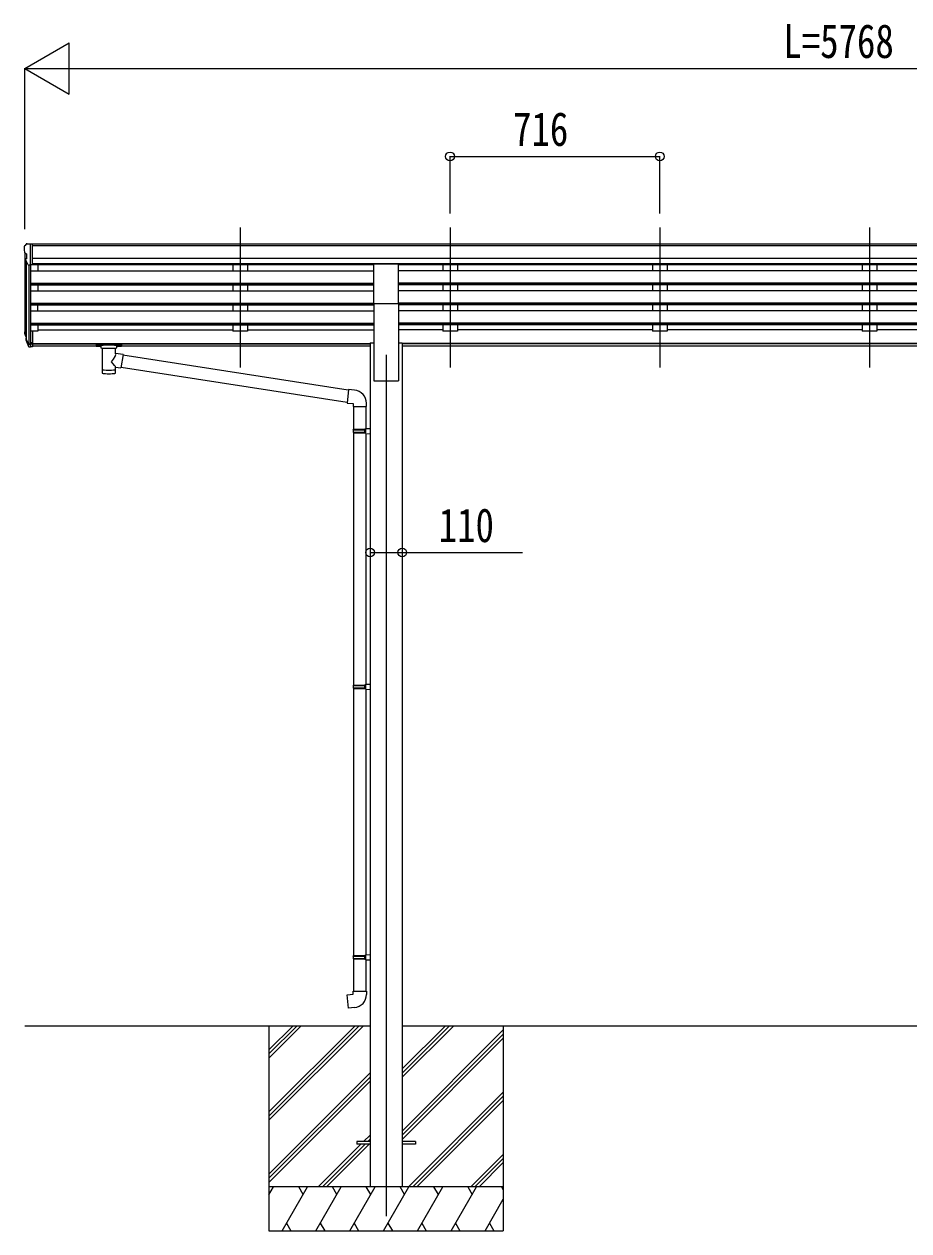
# Model space of a CAD drawing. Units: millimetres, scale not verified. Extents: x -14718 to 14718, y -10395 to 10395.
# Drawn here: x -2703 to 317, y -6038 to -1921 of the extents above; entities that cross this region are included whole.
import ezdxf
from ezdxf.enums import TextEntityAlignment as Align

# ---------------------------------------------------------------- set-up
doc = ezdxf.new("R2010")
doc.units = ezdxf.units.MM
doc.header["$LTSCALE"] = 50
for name, color, linetype in [('0-3_YKK_12', 2, 'Continuous'), ('0-4_YKK_13', 4, 'Continuous'), ('0-5_YKK_A1', 4, 'Continuous'), ('0-6_YKK_D', 6, 'Continuous')]:
    doc.layers.add(name, color=color, linetype=linetype)
doc.styles.add('ＭＳ ゴシック', font='')
doc.styles.get('ＭＳ ゴシック').set_extended_font_data('MS Gothic')

msp = doc.modelspace()

# ---------------------------------------------------------------- linework, layer by layer
at = {"layer": '0-3_YKK_12'}
for p, q in [((-1965.43, -2614.39), (-1965.43, -3091.9)), ((-1965.43, -2614.39), (-1965.43, -3091.9)), ((-1249.43, -2614.39), (-1249.43, -3091.9)), ((-1249.43, -2614.39), (-1249.43, -3091.9)), ((-533.43, -2614.39), (-533.43, -3091.9)), ((-533.43, -2614.39), (-533.43, -3091.9)), ((182.57, -2614.39), (182.57, -3091.9)), ((182.57, -2614.39), (182.57, -3091.9)), ((-1467.43, -3048.94), (-1467.43, -5987.5))]:
    msp.add_line(p, q, dxfattribs=at)
at = {"layer": '0-4_YKK_13'}
for p, q in [((-2696.52, -2670.7), (-2700.59, -2676.51)), ((-2693.43, -2670.13), (-2695.76, -2670.27)), ((-2693.43, -2670.13), (-2674.93, -2670.13)), ((-2681.43, -2743.12), (-2681.43, -2670.13)), ((-2674.93, -2670.13), (-2664.93, -2670.22)), ((-2674.93, -2742.12), (-2674.93, -2670.13)), ((-2664.93, -2671.74), (-2664.93, -2670.22)), ((-2703.43, -2679.5), (-2703.43, -2680.13)), ((-2700.9, -2701.32), (-2695.58, -2704.39)), ((-2695.43, -2704.65), (-2695.43, -2720.92)), ((-2689.05, -2741.3), (-2698.06, -2725.71)), ((-2681.43, -2743.12), (-2686.64, -2742.8)), ((-2674.93, -2742.12), (-2681.43, -2742.12)), ((-1509.93, -2873.55), (-1509.93, -2738.34)), ((-1509.93, -2738.34), (-1424.93, -2738.34)), ((-1424.93, -2873.55), (-1424.93, -2738.34)), ((-1509.93, -2873.55), (-1424.93, -2873.55)), ((-2700.34, -2981.7), (-2696.46, -2989.65)), ((-2699.73, -2980.33), (-2696.46, -2987.39)), ((-2698.02, -2992.98), (-2697.68, -2997.38)), ((-2697.68, -2997.38), (-2688.87, -3020.93)), ((-2697.07, -2996.82), (-2688.87, -3013)), ((-2687.86, -3011.87), (-2695.62, -2996.46)), ((-2681.43, -2967.51), (-2681.43, -3022.29)), ((-2674.93, -2967.51), (-2681.43, -2967.51)), ((-2674.93, -2967.51), (-2674.93, -3021.55)), ((-2681.43, -3012.54), (-2686.56, -3012.54)), ((-2681.43, -3014.35), (-2686.28, -3014.35)), ((-2681.43, -3022.29), (-2686.28, -3022.29)), ((-2674.93, -3007.65), (-2681.43, -3007.65)), ((-2674.93, -3012.52), (-2681.43, -3012.52)), ((-2674.93, -3021.55), (-2681.43, -3021.55)), ((-2457.43, -3012.39), (-2457.43, -3018.15)), ((-2457.43, -3012.58), (-2457.43, -3014.12)), ((-2455.43, -3011.73), (-2372.43, -3011.73)), ((-2455.43, -3013.9), (-2372.43, -3013.9)), ((-2455.43, -3018.81), (-2440.93, -3018.81)), ((-2440.93, -3024.46), (-2440.93, -3017.91)), ((-2436.83, -3025.38), (-2436.85, -3110.82)), ((-2391.03, -3044.12), (-2391.03, -3025.38)), ((-2365.81, -3048.03), (-2391.03, -3044.11)), ((-2386.93, -3024.46), (-2386.93, -3017.91)), ((-2386.93, -3018.81), (-2372.43, -3018.81)), ((-2370.43, -3012.39), (-2370.43, -3018.15)), ((-2365.81, -3048.03), (-2372.83, -3093.29)), ((-1596.63, -3169.42), (-2366.13, -3050.04)), ((-2391.01, -3110.82), (-2391.04, -3090.15)), ((-2391.03, -3090.46), (-2372.83, -3093.29)), ((-1600.29, -3211.35), (-2372.56, -3091.54)), ((-1575.62, -3169.3), (-1596.46, -3167.47)), ((-1580.54, -3225.04), (-1534.54, -3225.04)), ((-1578.43, -3225.04), (-1578.43, -3302.86)), ((-1536.43, -3225.04), (-1536.43, -3300.3)), ((-1534.54, -3225.04), (-1534.54, -3214.13)), ((-1580.43, -3304.86), (-1579.43, -3302.86)), ((-1580.43, -3304.86), (-1536.43, -3304.86)), ((-1580.43, -3304.86), (-1580.43, -3312.86)), ((-1580.43, -3312.86), (-1536.43, -3312.86)), ((-1580.43, -3312.86), (-1579.43, -3314.86)), ((-1579.43, -3302.86), (-1536.43, -3302.86)), ((-1579.43, -3314.86), (-1536.43, -3314.86)), ((-1578.43, -3314.86), (-1578.43, -4175.25)), ((-1540.91, -3304.86), (-1541.34, -3302.86)), ((-1538.43, -3300.36), (-1522.43, -3299.89)), ((-1538.43, -3302.36), (-1538.43, -3300.36)), ((-1538.43, -3302.36), (-1536.43, -3302.36)), ((-1538.43, -3317.36), (-1538.43, -3315.36)), ((-1538.43, -3317.36), (-1522.43, -3317.83)), ((-1536.43, -3317.42), (-1536.43, -4172.7)), ((-1522.43, -3299.89), (-1522.43, -3317.83)), ((-1580.43, -4177.25), (-1579.43, -4175.25)), ((-1580.43, -4177.25), (-1536.43, -4177.25)), ((-1580.43, -4177.25), (-1580.43, -4185.25)), ((-1580.43, -4185.25), (-1536.43, -4185.25)), ((-1580.43, -4185.25), (-1579.43, -4187.25)), ((-1579.43, -4175.25), (-1536.43, -4175.25)), ((-1579.43, -4187.25), (-1536.43, -4187.25)), ((-1578.43, -4187.25), (-1578.43, -5097.94)), ((-1540.91, -4177.25), (-1541.34, -4175.25)), ((-1538.43, -4172.75), (-1522.43, -4172.28)), ((-1538.43, -4174.75), (-1538.43, -4172.75)), ((-1538.43, -4174.75), (-1536.43, -4174.75)), ((-1538.43, -4189.75), (-1538.43, -4187.75)), ((-1538.43, -4189.75), (-1522.43, -4190.23)), ((-1536.43, -4189.81), (-1536.43, -5095.38)), ((-1522.43, -4172.28), (-1522.43, -4190.23)), ((-1580.43, -5099.94), (-1579.43, -5097.94)), ((-1580.43, -5099.94), (-1536.43, -5099.94)), ((-1580.43, -5099.94), (-1580.43, -5107.94)), ((-1579.43, -5097.94), (-1536.43, -5097.94)), ((-1540.91, -5099.94), (-1541.34, -5097.94)), ((-1538.43, -5095.44), (-1522.43, -5094.97)), ((-1538.43, -5097.44), (-1538.43, -5095.44)), ((-1538.43, -5097.44), (-1536.43, -5097.44)), ((-1522.43, -5094.97), (-1522.43, -5112.91)), ((-1580.43, -5107.94), (-1536.43, -5107.94)), ((-1580.43, -5107.94), (-1579.43, -5109.94)), ((-1579.43, -5109.94), (-1536.43, -5109.94)), ((-1578.43, -5109.94), (-1578.43, -5219.94)), ((-1538.43, -5112.44), (-1538.43, -5110.44)), ((-1538.43, -5112.44), (-1522.43, -5112.91)), ((-1536.43, -5112.5), (-1536.43, -5219.94)), ((-1580.43, -5219.94), (-1534.43, -5219.94)), ((-1580.43, -5229.94), (-1580.43, -5219.94)), ((-1534.43, -5219.94), (-1534.43, -5230.86)), ((-1567.43, -5733), (-1567.43, -5742)), ((-1522.43, -5733), (-1567.43, -5733)), ((-1522.43, -5742), (-1567.43, -5742)), ((-1367.43, -5733), (-1412.43, -5733)), ((-1367.43, -5742), (-1412.43, -5742)), ((-1367.43, -5733), (-1367.43, -5742))]:
    msp.add_line(p, q, dxfattribs=at)
for points in [[(-2457.43, -3012.39), (-2457.39, -3012.2), (-2457.31, -3012.06), (-2457.21, -3011.96), (-2457.11, -3011.9), (-2456.99, -3011.86), (-2456.7, -3011.8), (-2456.21, -3011.75), (-2455.67, -3011.73), (-2455.43, -3011.73)], [(-2457.43, -3018.15), (-2457.39, -3018.34), (-2457.31, -3018.48), (-2457.21, -3018.57), (-2457.11, -3018.63), (-2456.99, -3018.68), (-2456.7, -3018.74), (-2456.21, -3018.79), (-2455.67, -3018.81), (-2455.43, -3018.81)], [(-2372.43, -3011.73), (-2372.08, -3011.73), (-2371.55, -3011.76), (-2371.1, -3011.81), (-2370.8, -3011.88), (-2370.63, -3011.98), (-2370.51, -3012.12), (-2370.44, -3012.3), (-2370.43, -3012.39)], [(-2372.43, -3018.81), (-2372.08, -3018.81), (-2371.55, -3018.78), (-2371.1, -3018.73), (-2370.8, -3018.65), (-2370.63, -3018.56), (-2370.51, -3018.42), (-2370.44, -3018.24), (-2370.43, -3018.15)], [(-1596.46, -3167.47), (-1600.46, -3213.3), (-1580.54, -3215.04), (-1580.54, -3225.04)], [(-1540.91, -3304.86), (-1540.91, -3312.86), (-1541.34, -3314.86)], [(-1538.43, -3315.36), (-1536.43, -3315.36), (-1536.43, -3302.36)], [(-1540.91, -4177.25), (-1540.91, -4185.25), (-1541.34, -4187.25)], [(-1538.43, -4187.75), (-1536.43, -4187.75), (-1536.43, -4174.75)], [(-1540.91, -5099.94), (-1540.91, -5107.94), (-1541.34, -5109.94)], [(-1538.43, -5110.44), (-1536.43, -5110.44), (-1536.43, -5097.44)], [(-1575.51, -5275.69), (-1596.35, -5277.51), (-1600.35, -5231.69), (-1580.43, -5229.94)]]:
    msp.add_lwpolyline(points, dxfattribs=at)
for centre, radius, start, end in [((-2695.7, -2671.27), 1, 93.5, 145), ((-2700.43, -2679.5), 3, 93, 180), ((-2501.43, -2680.13), 202, 180, 184.94904), ((-2696.53, -2696.94), 6.18, 185.7035, 224.99897), ((-2695.73, -2704.65), 0.3, 0, 60), ((-2695.46, -2724.21), 3, 94.7167, 210), ((-2695.73, -2720.92), 0.3, 274.7167, 0), ((-2686.46, -2739.8), 3, 210, 266.5), ((-2672.25, -2972.59), 29.53, 186.50806, 197.98144), ((-2670.84, -2970.83), 30.41, 187.1552, 198.19734), ((-1579.54, -3214.13), 45, 0, 85), ((-1579.43, -5230.86), 45, 275, 0)]:
    msp.add_arc(centre, radius, start, end, dxfattribs=at)
for centre, major_axis, ratio, start_param, end_param in [((-2612.78, -2973.02), (-89.06, 1.43), 0.57596, 6.1962358, 6.3678173), ((-2613.57, -2966.34), (87.93, 4.42), 0.541684, 3.0659337, 3.2228513), ((-2696.72, -2992.98), (1.3, 0), 0.90356, 1.3700892, 3.347195), ((-2610.8, -2976.79), (-89.07, 0), 0.90356, 0.2056023, 0.2515348), ((-2611.51, -2972.92), (-88.05, 0), 0.90356, 0.2662965, 0.3003836), ((-2686.28, -3011.64), (-3, 0), 0.90356, 0.5235988, 1.5707963), ((-2686.28, -3019.58), (3, 0), 0.90356, 3.6651914, 4.712389), ((-2686.56, -3011.19), (-1.5, 0), 0.90356, 0.5235988, 1.5707963), ((-2455.43, -3014.12), (2, 0), 0.109601, 1.5707963, 3.1415927), ((-2413.93, -3024.37), (27.06, 0), 0.069685, 3.1415927, 6.2831853), ((-2413.93, -3017.91), (27, 0), 0.070066, 6.2831853, 9.424778), ((-2413.93, -3070.66), (-22.81, -26.62), 0.234429, 1.6855472, 3.1268519), ((-2402.93, -3021.89), (16, 0), 0.361356, 6.2636979, 6.2831853), ((-2372.43, -3014.12), (2, 0), 0.109601, 0, 1.5707963), ((-2411.38, -3068.02), (20.32, -22.25), 0.045535, 0.0389954, 1.3075346), ((-2413.93, -3110.82), (22.92, 0), 0.101955, 3.1415499, 6.2833984), ((-2413.93, -3098.38), (22.91, 0), 0.122865, 3.1415927, 6.2831853)]:
    msp.add_ellipse(centre, major_axis=major_axis, ratio=ratio, start_param=start_param, end_param=end_param, dxfattribs=at)
at = {"layer": '0-5_YKK_A1'}
for p, q in [((3040.07, -2671.74), (-2674.93, -2671.74)), ((-2701.43, -2700.71), (-2701.43, -2967.15)), ((3040.07, -2676.95), (-2674.93, -2676.95)), ((-2696.46, -2728.48), (-2696.46, -2993.86)), ((-2687.43, -2742.64), (-2687.44, -3012.29)), ((-2681.43, -2743.12), (-2681.43, -2967.51)), ((3040.07, -2720.48), (-2674.93, -2720.48)), ((3040.07, -2738.34), (-2674.93, -2738.34)), ((-1509.93, -2741.58), (-2674.93, -2741.58)), ((-2656.43, -2741.58), (-2656.43, -2762.04)), ((-1990.43, -2741.58), (-1990.43, -2762.04)), ((-1940.43, -2741.58), (-1940.43, -2762.04)), ((1790.07, -2741.58), (-1424.93, -2741.58)), ((-1274.43, -2741.58), (-1274.43, -2762.04)), ((-1224.43, -2741.58), (-1224.43, -2762.04)), ((-558.43, -2741.58), (-558.43, -2762.04)), ((-508.43, -2741.58), (-508.43, -2762.04)), ((157.57, -2741.58), (157.57, -2762.04)), ((207.57, -2741.58), (207.57, -2762.04)), ((-2681.43, -2762.04), (-1509.93, -2762.04)), ((1790.07, -2762.04), (-1424.93, -2762.04)), ((-2681.43, -2803.91), (-1509.93, -2803.91)), ((-2681.43, -2805.41), (-1509.93, -2805.41)), ((-2681.43, -2809.73), (-1509.93, -2809.73)), ((-2681.43, -2830.53), (-1509.93, -2830.53)), ((-2656.43, -2809.73), (-2656.43, -2830.53)), ((-1990.43, -2809.73), (-1990.43, -2830.53)), ((-1940.43, -2809.73), (-1940.43, -2830.53)), ((1790.07, -2803.91), (-1424.93, -2803.91)), ((1790.07, -2805.41), (-1424.93, -2805.41)), ((1790.07, -2809.73), (-1424.93, -2809.73)), ((1790.07, -2830.53), (-1424.93, -2830.53)), ((-1274.43, -2809.73), (-1274.43, -2830.53)), ((-1224.43, -2809.73), (-1224.43, -2830.53)), ((-558.43, -2809.73), (-558.43, -2830.53)), ((-508.43, -2809.73), (-508.43, -2830.53)), ((157.57, -2809.73), (157.57, -2830.53)), ((207.57, -2809.73), (207.57, -2830.53)), ((-2681.43, -2872.41), (-1509.93, -2872.41)), ((-2681.43, -2873.9), (-1509.93, -2873.9)), ((-2681.43, -2878.22), (-1509.93, -2878.22)), ((-2656.43, -2899.02), (-2656.43, -2878.22)), ((-1990.43, -2878.22), (-1990.43, -2899.02)), ((-1940.43, -2878.22), (-1940.43, -2899.02)), ((-1509.93, -2873.55), (-1509.93, -3137.5)), ((1790.07, -2872.41), (-1424.93, -2872.41)), ((-1424.93, -2873.55), (-1424.93, -3137.5)), ((1790.07, -2873.9), (-1424.93, -2873.9)), ((1790.07, -2878.22), (-1424.93, -2878.22)), ((-1274.43, -2878.22), (-1274.43, -2899.02)), ((-1224.43, -2878.22), (-1224.43, -2899.02)), ((-558.43, -2878.22), (-558.43, -2899.02)), ((-508.43, -2878.22), (-508.43, -2899.02)), ((157.57, -2878.22), (157.57, -2899.02)), ((207.57, -2878.22), (207.57, -2899.02)), ((-2681.43, -2899.02), (-1509.93, -2899.02)), ((1790.07, -2899.02), (-1424.93, -2899.02)), ((-2681.43, -2940.9), (-1509.93, -2940.9)), ((-2681.43, -2942.39), (-1509.93, -2942.39)), ((-2681.43, -2946.71), (-1509.93, -2946.71)), ((-2656.43, -2946.71), (-2656.43, -2968.15)), ((-2656.43, -2963.2), (-1990.43, -2963.2)), ((-1990.43, -2946.71), (-1990.43, -2968.15)), ((-1940.43, -2946.71), (-1940.43, -2968.15)), ((-1940.43, -2963.2), (-1509.93, -2963.2)), ((1790.07, -2940.9), (-1424.93, -2940.9)), ((1790.07, -2942.39), (-1424.93, -2942.39)), ((1790.07, -2946.71), (-1424.93, -2946.71)), ((-1274.43, -2963.2), (-1424.93, -2963.2)), ((-1274.43, -2946.71), (-1274.43, -2968.15)), ((-1224.43, -2946.71), (-1224.43, -2968.15)), ((-558.43, -2963.2), (-1224.43, -2963.2)), ((-558.43, -2946.71), (-558.43, -2968.15)), ((-508.43, -2946.71), (-508.43, -2968.15)), ((157.57, -2963.2), (-508.43, -2963.2)), ((157.57, -2946.71), (157.57, -2968.15)), ((207.57, -2946.71), (207.57, -2968.15)), ((873.57, -2963.2), (207.57, -2963.2)), ((-2656.43, -2968.15), (-2674.93, -2968.15)), ((-1940.43, -2968.15), (-1990.43, -2968.15)), ((-1224.43, -2968.15), (-1274.43, -2968.15)), ((-508.43, -2968.15), (-558.43, -2968.15)), ((207.57, -2968.15), (157.57, -2968.15)), ((-2674.93, -3010.22), (-1522.43, -3010.22)), ((-2674.93, -3011.61), (-1522.43, -3011.61)), ((-2440.93, -3019.3), (-2674.93, -3019.3)), ((-1522.43, -3019.3), (-2386.93, -3019.3)), ((-1522.43, -3007.5), (-1522.43, -5887.5)), ((-1522.43, -3007.5), (-1509.93, -3007.5)), ((-1424.93, -3007.5), (-1412.43, -3007.5)), ((-1412.43, -3007.5), (-1412.43, -5887.5)), ((1777.57, -3010.22), (-1412.43, -3010.22)), ((1777.57, -3011.61), (-1412.43, -3011.61)), ((1777.57, -3019.3), (-1412.43, -3019.3)), ((-1509.93, -3137.5), (-1424.93, -3137.5)), ((-2701.43, -5337.5), (-1522.43, -5337.5)), ((-1867.43, -5337.5), (-1867.43, -6037.5)), ((-1867.43, -5631.68), (-1573.25, -5337.5)), ((-1867.43, -5645.82), (-1559.11, -5337.5)), ((-1867.43, -5659.96), (-1544.97, -5337.5)), ((-1867.43, -5447.83), (-1757.1, -5337.5)), ((-1867.43, -5433.69), (-1771.24, -5337.5)), ((-1867.43, -5419.55), (-1785.38, -5337.5)), ((-1412.43, -5337.5), (1777.57, -5337.5)), ((-1412.43, -5513.33), (-1236.6, -5337.5)), ((-1412.43, -5499.19), (-1250.74, -5337.5)), ((-1412.43, -5485.04), (-1264.88, -5337.5)), ((-1067.43, -5337.5), (-1067.43, -6037.5)), ((-1412.43, -5697.18), (-1067.43, -5352.18)), ((-1412.43, -5711.32), (-1067.43, -5366.32)), ((-1412.43, -5725.46), (-1067.43, -5380.46)), ((-1867.43, -5843.81), (-1522.43, -5498.81)), ((-1867.43, -5857.95), (-1522.43, -5512.95)), ((-1867.43, -5872.09), (-1522.43, -5527.09)), ((-1390.62, -5887.5), (-1067.43, -5564.31)), ((-1376.48, -5887.5), (-1067.43, -5578.45)), ((-1362.34, -5887.5), (-1067.43, -5592.59)), ((-1544.49, -5733), (-1522.43, -5710.94)), ((-1698.99, -5887.5), (-1553.49, -5742)), ((-1684.85, -5887.5), (-1539.35, -5742)), ((-1670.7, -5887.5), (-1525.2, -5742)), ((-1530.35, -5733), (-1522.43, -5725.08)), ((-1178.49, -5887.5), (-1067.43, -5776.44)), ((-1164.35, -5887.5), (-1067.43, -5790.58)), ((-1150.2, -5887.5), (-1067.43, -5804.73)), ((-1067.43, -5887.5), (-1867.43, -5887.5)), ((-1867.43, -5915), (-1851.55, -5887.5)), ((-1822.68, -6037.5), (-1736.08, -5887.5)), ((-1751.08, -5913.48), (-1766.08, -5887.5)), ((-1707.21, -6037.5), (-1620.61, -5887.5)), ((-1635.61, -5913.48), (-1650.61, -5887.5)), ((-1591.74, -6037.5), (-1505.14, -5887.5)), ((-1520.14, -5913.48), (-1535.14, -5887.5)), ((-1476.27, -6037.5), (-1389.67, -5887.5)), ((-1404.67, -5913.48), (-1419.67, -5887.5)), ((-1360.8, -6037.5), (-1274.2, -5887.5)), ((-1289.2, -5913.48), (-1304.2, -5887.5)), ((-1245.33, -6037.5), (-1158.73, -5887.5)), ((-1188.73, -5887.5), (-1173.73, -5913.48)), ((-1073.26, -5887.5), (-1067.43, -5897.6)), ((-1129.86, -6037.5), (-1067.43, -5929.36)), ((-1867.43, -6037.5), (-1067.43, -6037.5)), ((-1807.69, -6011.52), (-1792.69, -6037.5)), ((-1692.22, -6011.52), (-1677.22, -6037.5)), ((-1576.74, -6011.52), (-1561.74, -6037.5)), ((-1461.27, -6011.52), (-1446.28, -6037.5)), ((-1345.8, -6011.52), (-1330.81, -6037.5)), ((-1230.33, -6011.52), (-1215.34, -6037.5)), ((-1114.87, -6011.52), (-1099.87, -6037.5))]:
    msp.add_line(p, q, dxfattribs=at)
at = {"layer": '0-6_YKK_D'}
for p, q in [((-2701.43, -2071.74), (-2549.88, -1984.24)), ((-2549.88, -2159.24), (-2549.88, -1984.24)), ((-2701.43, -2620.13), (-2701.43, -2070.74)), ((-2701.43, -2071.74), (-2549.88, -2159.24)), ((-2701.43, -2071.74), (-2398.32, -2071.74)), ((-2526.43, -2071.74), (2891.57, -2071.74)), ((-1249.43, -2566.13), (-1249.43, -2370.74)), ((-1249.43, -2371.74), (-533.43, -2371.74)), ((-533.43, -2566.13), (-533.43, -2370.74))]:
    msp.add_line(p, q, dxfattribs=at)
msp.add_lwpolyline([(-1522.43, -3723.34), (-1412.43, -3723.34), (-1001.43, -3723.34)], dxfattribs=at)
for centre in [(-1249.43, -2371.74), (-533.43, -2371.74), (-1522.43, -3723.34), (-1412.43, -3723.34)]:
    msp.add_circle(centre, 14.88, dxfattribs=at)

# ---------------------------------------------------------------- texts
at = {"layer": '0-6_YKK_D', "style": 'ＭＳ ゴシック', "width": 0.8}
for s, p in [('L=5768', (-111.43, -2070.74)), ('716', (-1034.23, -2370.74)), ('110', (-1288.03, -3722.34))]:
    msp.add_text(s, height=115.5, dxfattribs=at).set_placement(p, align=Align.BOTTOM_LEFT)

doc.saveas('drawing.dxf')
